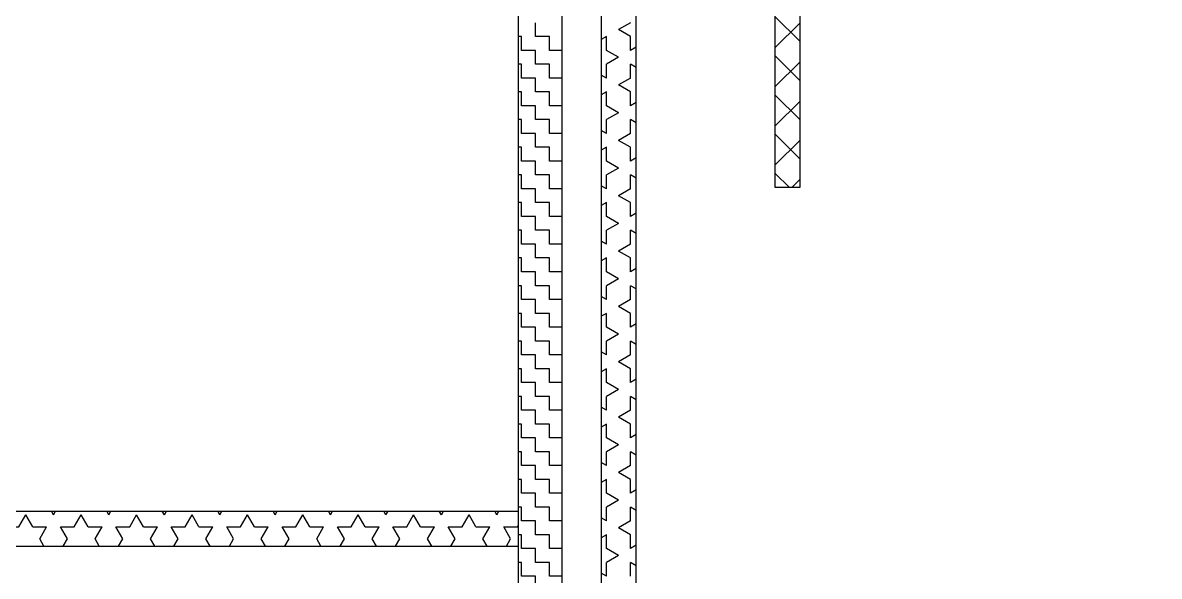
# Model space of a CAD drawing. Header units: millimetres. Extents: x -3262 to 113774, y 0 to 217478.
# Drawn here: x 95977 to 102490, y 197348 to 200523 of the extents above; entities that cross this region are included whole.
import ezdxf

# ---------------------------------------------------------------- set-up
doc = ezdxf.new("R2010")
doc.units = ezdxf.units.MM
doc.header["$LTSCALE"] = 100
for name, color, linetype in [('EL6131--_ENERGIEBEDR (1996)', 2, 'Continuous'), ('EL6131--_GEBOUWINST (1996)', 2, 'Continuous'), ('EL6131--_KG_D', 3, 'Continuous')]:
    doc.layers.add(name, color=color, linetype=linetype)
doc.styles.add('CofelyArial', font='arial.ttf')

# ---------------------------------------------------------------- blocks, each defined once
blk = doc.blocks.new('*X54')
at = {"color": 0}
for p, q in [((37948.4, 26723), (38029.4, 26804.1)), ((38218.3, 26664.1), (38078.3, 26804.1)), ((38113.9, 26664.1), (38253.9, 26804.1)), ((38442.8, 26664.1), (38302.8, 26804.1)), ((38338.4, 26664.1), (38478.4, 26804.1)), ((38667.3, 26664.1), (38527.3, 26804.1)), ((38562.9, 26664.1), (38702.9, 26804.1)), ((38891.8, 26664.1), (38751.8, 26804.1)), ((38787.4, 26664.1), (38927.4, 26804.1)), ((39116.3, 26664.1), (38976.3, 26804.1)), ((39011.9, 26664.1), (39151.9, 26804.1)), ((39340.8, 26664.1), (39200.8, 26804.1)), ((39236.5, 26664.1), (39376.5, 26804.1)), ((39565.3, 26664.1), (39425.3, 26804.1)), ((39461, 26664.1), (39601, 26804.1)), ((39789.8, 26664.1), (39649.8, 26804.1)), ((39685.5, 26664.1), (39825.5, 26804.1)), ((40014.3, 26664.1), (39874.3, 26804.1)), ((39910, 26664.1), (40050, 26804.1)), ((40238.8, 26664.1), (40098.8, 26804.1)), ((40134.5, 26664.1), (40274.5, 26804.1)), ((40463.3, 26664.1), (40323.3, 26804.1)), ((40359, 26664.1), (40499, 26804.1)), ((40687.8, 26664.1), (40547.8, 26804.1)), ((40583.5, 26664.1), (40723.5, 26804.1)), ((40912.3, 26664.1), (40772.3, 26804.1)), ((40808, 26664.1), (40948, 26804.1)), ((41136.8, 26664.1), (40996.8, 26804.1)), ((41032.5, 26664.1), (41172.5, 26804.1)), ((41361.3, 26664.1), (41221.3, 26804.1)), ((41257, 26664.1), (41397, 26804.1)), ((41585.8, 26664.1), (41445.8, 26804.1)), ((41481.5, 26664.1), (41621.5, 26804.1)), ((41810.4, 26664.1), (41670.4, 26804.1)), ((41706, 26664.1), (41846, 26804.1)), ((42034.9, 26664.1), (41894.9, 26804.1)), ((41930.5, 26664.1), (42070.5, 26804.1)), ((42259.4, 26664.1), (42119.4, 26804.1)), ((42155, 26664.1), (42295, 26804.1)), ((42483.9, 26664.1), (42343.9, 26804.1)), ((42379.5, 26664.1), (42519.5, 26804.1)), ((42708.4, 26664.1), (42568.4, 26804.1)), ((42604.1, 26664.1), (42744.1, 26804.1)), ((42932.9, 26664.1), (42792.9, 26804.1)), ((42828.6, 26664.1), (42968.6, 26804.1)), ((43157.4, 26664.1), (43017.4, 26804.1)), ((43053.1, 26664.1), (43193.1, 26804.1)), ((43381.9, 26664.1), (43241.9, 26804.1)), ((43277.6, 26664.1), (43417.6, 26804.1)), ((43606.4, 26664.1), (43466.4, 26804.1)), ((43502.1, 26664.1), (43642.1, 26804.1)), ((43830.9, 26664.1), (43690.9, 26804.1)), ((43726.6, 26664.1), (43866.6, 26804.1)), ((44055.4, 26664.1), (43915.4, 26804.1)), ((43951.1, 26664.1), (44091.1, 26804.1)), ((44279.9, 26664.1), (44139.9, 26804.1)), ((44175.6, 26664.1), (44315.6, 26804.1)), ((44504.4, 26664.1), (44364.4, 26804.1)), ((44400.1, 26664.1), (44540.1, 26804.1)), ((44728.9, 26664.1), (44588.9, 26804.1)), ((44624.6, 26664.1), (44764.6, 26804.1)), ((44953.4, 26664.1), (44813.4, 26804.1)), ((44849.1, 26664.1), (44989.1, 26804.1)), ((45048.4, 26793.7), (45038, 26804.1)), ((37993.7, 26664.1), (37948.4, 26709.5))]:
    blk.add_line(p, q, dxfattribs=at)
blk = doc.blocks.new('*X65')
at = {"color": 0}
for p, q in [((35798.1, 28257.5), (35798.1, 28276.5)), ((35956.9, 28257.5), (35956.9, 28276.5)), ((36115.6, 28257.5), (36115.6, 28276.5)), ((36274.4, 28257.5), (36274.4, 28276.5)), ((36433.1, 28257.5), (36433.1, 28276.5)), ((36591.9, 28257.5), (36591.9, 28276.5)), ((36750.6, 28257.5), (36750.6, 28276.5)), ((36909.4, 28257.5), (36909.4, 28276.5)), ((37068.1, 28257.5), (37068.1, 28276.5)), ((37226.9, 28257.5), (37226.9, 28276.5)), ((37385.6, 28257.5), (37385.6, 28276.5)), ((37544.4, 28257.5), (37544.4, 28276.5)), ((37703.1, 28257.5), (37703.1, 28276.5)), ((37861.9, 28257.5), (37861.9, 28276.5)), ((38020.6, 28257.5), (38020.6, 28276.5)), ((38179.4, 28257.5), (38179.4, 28276.5)), ((38338.1, 28257.5), (38338.1, 28276.5)), ((38496.9, 28257.5), (38496.9, 28276.5)), ((38655.6, 28257.5), (38655.6, 28276.5)), ((38814.4, 28257.5), (38814.4, 28276.5)), ((35718.8, 28257.5), (35798.1, 28257.5)), ((35718.8, 28178.1), (35718.8, 28257.5)), ((35877.5, 28257.5), (35956.9, 28257.5)), ((35877.5, 28178.1), (35877.5, 28257.5)), ((36036.2, 28257.5), (36115.6, 28257.5)), ((36036.2, 28178.1), (36036.2, 28257.5)), ((36195, 28257.5), (36274.4, 28257.5)), ((36195, 28178.1), (36195, 28257.5)), ((36353.8, 28257.5), (36433.1, 28257.5)), ((36353.8, 28178.1), (36353.8, 28257.5)), ((36512.5, 28257.5), (36591.9, 28257.5)), ((36512.5, 28178.1), (36512.5, 28257.5)), ((36671.2, 28257.5), (36750.6, 28257.5)), ((36671.2, 28178.1), (36671.2, 28257.5)), ((36830, 28257.5), (36909.4, 28257.5)), ((36830, 28178.1), (36830, 28257.5)), ((36988.8, 28257.5), (37068.1, 28257.5)), ((36988.8, 28178.1), (36988.8, 28257.5)), ((37147.5, 28257.5), (37226.9, 28257.5)), ((37147.5, 28178.1), (37147.5, 28257.5)), ((37306.2, 28257.5), (37385.6, 28257.5)), ((37306.2, 28178.1), (37306.2, 28257.5)), ((37465, 28257.5), (37544.4, 28257.5)), ((37465, 28178.1), (37465, 28257.5)), ((37623.8, 28257.5), (37703.1, 28257.5)), ((37623.8, 28178.1), (37623.8, 28257.5)), ((37782.5, 28257.5), (37861.9, 28257.5)), ((37782.5, 28178.1), (37782.5, 28257.5)), ((37941.2, 28257.5), (38020.6, 28257.5)), ((37941.2, 28178.1), (37941.2, 28257.5)), ((38100, 28257.5), (38179.4, 28257.5)), ((38100, 28178.1), (38100, 28257.5)), ((38258.8, 28257.5), (38338.1, 28257.5)), ((38258.8, 28178.1), (38258.8, 28257.5)), ((38417.5, 28257.5), (38496.9, 28257.5)), ((38417.5, 28178.1), (38417.5, 28257.5)), ((38576.2, 28257.5), (38655.6, 28257.5)), ((38576.2, 28178.1), (38576.2, 28257.5)), ((38735, 28257.5), (38814.4, 28257.5)), ((38735, 28178.1), (38735, 28257.5)), ((35639.4, 28178.1), (35718.8, 28178.1)), ((35798.1, 28178.1), (35877.5, 28178.1)), ((35798.1, 28098.7), (35798.1, 28178.1)), ((35956.9, 28178.1), (36036.2, 28178.1)), ((35956.9, 28098.7), (35956.9, 28178.1)), ((36115.6, 28178.1), (36195, 28178.1)), ((36115.6, 28098.7), (36115.6, 28178.1)), ((36274.4, 28178.1), (36353.8, 28178.1)), ((36274.4, 28098.7), (36274.4, 28178.1)), ((36433.1, 28178.1), (36512.5, 28178.1)), ((36433.1, 28098.7), (36433.1, 28178.1)), ((36591.9, 28178.1), (36671.2, 28178.1)), ((36591.9, 28098.7), (36591.9, 28178.1)), ((36750.6, 28178.1), (36830, 28178.1)), ((36750.6, 28098.7), (36750.6, 28178.1)), ((36909.4, 28178.1), (36988.8, 28178.1)), ((36909.4, 28098.7), (36909.4, 28178.1)), ((37068.1, 28178.1), (37147.5, 28178.1)), ((37068.1, 28098.7), (37068.1, 28178.1)), ((37226.9, 28178.1), (37306.2, 28178.1)), ((37226.9, 28098.7), (37226.9, 28178.1)), ((37385.6, 28178.1), (37465, 28178.1)), ((37385.6, 28098.7), (37385.6, 28178.1)), ((37544.4, 28178.1), (37623.8, 28178.1)), ((37544.4, 28098.7), (37544.4, 28178.1)), ((37703.1, 28178.1), (37782.5, 28178.1)), ((37703.1, 28098.7), (37703.1, 28178.1)), ((37861.9, 28178.1), (37941.2, 28178.1)), ((37861.9, 28098.7), (37861.9, 28178.1)), ((38020.6, 28178.1), (38100, 28178.1)), ((38020.6, 28098.7), (38020.6, 28178.1)), ((38179.4, 28178.1), (38258.8, 28178.1)), ((38179.4, 28098.7), (38179.4, 28178.1)), ((38338.1, 28178.1), (38417.5, 28178.1)), ((38338.1, 28098.7), (38338.1, 28178.1)), ((38496.9, 28178.1), (38576.2, 28178.1)), ((38496.9, 28098.7), (38496.9, 28178.1)), ((38655.6, 28178.1), (38735, 28178.1)), ((38655.6, 28098.7), (38655.6, 28178.1)), ((38814.4, 28178.1), (38893.8, 28178.1)), ((38814.4, 28098.7), (38814.4, 28178.1)), ((35718.8, 28098.7), (35798.1, 28098.7)), ((35718.8, 28026.5), (35718.8, 28098.7)), ((35877.5, 28098.7), (35956.9, 28098.7)), ((35877.5, 28026.5), (35877.5, 28098.7)), ((36036.2, 28098.7), (36115.6, 28098.7)), ((36036.2, 28026.5), (36036.2, 28098.7)), ((36195, 28098.7), (36274.4, 28098.7)), ((36195, 28026.5), (36195, 28098.7)), ((36353.8, 28098.7), (36433.1, 28098.7)), ((36353.8, 28026.5), (36353.8, 28098.7)), ((36512.5, 28098.7), (36591.9, 28098.7)), ((36512.5, 28026.5), (36512.5, 28098.7)), ((36671.2, 28098.7), (36750.6, 28098.7)), ((36671.2, 28026.5), (36671.2, 28098.7)), ((36830, 28098.7), (36909.4, 28098.7)), ((36830, 28026.5), (36830, 28098.7)), ((36988.8, 28098.7), (37068.1, 28098.7)), ((36988.8, 28026.5), (36988.8, 28098.7)), ((37147.5, 28098.7), (37226.9, 28098.7)), ((37147.5, 28026.5), (37147.5, 28098.7)), ((37306.2, 28098.7), (37385.6, 28098.7)), ((37306.2, 28026.5), (37306.2, 28098.7)), ((37465, 28098.7), (37544.4, 28098.7)), ((37465, 28026.5), (37465, 28098.7)), ((37623.8, 28098.7), (37703.1, 28098.7)), ((37623.8, 28026.5), (37623.8, 28098.7)), ((37782.5, 28098.7), (37861.9, 28098.7)), ((37782.5, 28026.5), (37782.5, 28098.7)), ((37941.2, 28098.7), (38020.6, 28098.7)), ((37941.2, 28026.5), (37941.2, 28098.7)), ((38100, 28098.7), (38179.4, 28098.7)), ((38100, 28026.5), (38100, 28098.7)), ((38258.8, 28098.7), (38338.1, 28098.7)), ((38258.8, 28026.5), (38258.8, 28098.7)), ((38417.5, 28098.7), (38496.9, 28098.7)), ((38417.5, 28026.5), (38417.5, 28098.7)), ((38576.2, 28098.7), (38655.6, 28098.7)), ((38576.2, 28026.5), (38576.2, 28098.7)), ((38735, 28098.7), (38814.4, 28098.7)), ((38735, 28026.5), (38735, 28098.7))]:
    blk.add_line(p, q, dxfattribs=at)
blk = doc.blocks.new('*X66')
at = {"color": 0}
for p, q in [((35718.7, 27771.3), (35735.9, 27800.9)), ((35718.8, 27771.3), (35798.1, 27771.3)), ((35837.8, 27702.5), (35798.1, 27771.3)), ((35837.8, 27702.5), (35877.5, 27771.3)), ((35877.5, 27771.3), (35956.9, 27771.3)), ((35956.9, 27771.3), (35939.8, 27800.9)), ((36036.2, 27771.3), (36053.4, 27800.9)), ((36036.2, 27771.3), (36115.6, 27771.3)), ((36155.3, 27702.5), (36115.6, 27771.3)), ((36155.3, 27702.5), (36195, 27771.3)), ((36195, 27771.3), (36274.4, 27771.3)), ((36274.4, 27771.3), (36257.3, 27800.9)), ((36353.7, 27771.3), (36370.9, 27800.9)), ((36353.8, 27771.3), (36433.1, 27771.3)), ((36472.8, 27702.5), (36433.1, 27771.3)), ((36472.8, 27702.5), (36512.5, 27771.3)), ((36512.5, 27771.3), (36591.9, 27771.3)), ((36591.9, 27771.3), (36574.8, 27800.9)), ((36671.2, 27771.3), (36688.4, 27800.9)), ((36671.2, 27771.3), (36750.6, 27771.3)), ((36790.3, 27702.5), (36750.6, 27771.3)), ((36790.3, 27702.5), (36830, 27771.3)), ((36830, 27771.3), (36909.4, 27771.3)), ((36909.4, 27771.3), (36892.3, 27800.9)), ((36988.7, 27771.3), (37005.9, 27800.9)), ((36988.8, 27771.3), (37068.1, 27771.3)), ((37107.8, 27702.5), (37068.1, 27771.3)), ((37107.8, 27702.5), (37147.5, 27771.3)), ((37147.5, 27771.3), (37226.9, 27771.3)), ((37226.9, 27771.3), (37209.8, 27800.9)), ((37306.2, 27771.3), (37323.4, 27800.9)), ((37306.2, 27771.3), (37385.6, 27771.3)), ((37425.3, 27702.5), (37385.6, 27771.3)), ((37425.3, 27702.5), (37465, 27771.3)), ((37465, 27771.3), (37544.4, 27771.3)), ((37544.4, 27771.3), (37527.3, 27800.9)), ((37623.7, 27771.3), (37640.9, 27800.9)), ((37623.8, 27771.3), (37703.1, 27771.3)), ((37742.8, 27702.5), (37703.1, 27771.3)), ((37742.8, 27702.5), (37782.5, 27771.3)), ((37782.5, 27771.3), (37861.9, 27771.3)), ((37861.9, 27771.3), (37844.8, 27800.9)), ((37941.2, 27771.3), (37958.4, 27800.9)), ((37941.2, 27771.3), (38020.6, 27771.3)), ((38060.3, 27702.5), (38020.6, 27771.3)), ((38060.3, 27702.5), (38100, 27771.3)), ((38100, 27771.3), (38179.4, 27771.3)), ((38179.4, 27771.3), (38162.3, 27800.9)), ((38258.7, 27771.3), (38275.9, 27800.9)), ((38258.8, 27771.3), (38338.1, 27771.3)), ((38377.8, 27702.5), (38338.1, 27771.3)), ((38377.8, 27702.5), (38417.5, 27771.3)), ((38417.5, 27771.3), (38496.9, 27771.3)), ((38496.9, 27771.3), (38479.8, 27800.9)), ((38576.2, 27771.3), (38593.4, 27800.9)), ((38576.2, 27771.3), (38655.6, 27771.3)), ((38695.3, 27702.5), (38655.6, 27771.3)), ((38695.3, 27702.5), (38735, 27771.3)), ((38735, 27771.3), (38814.4, 27771.3)), ((38814.4, 27771.3), (38797.3, 27800.9)), ((35956.9, 27633.8), (35996.6, 27702.5)), ((36036.2, 27633.8), (35996.6, 27702.5)), ((36274.4, 27633.8), (36314.1, 27702.5)), ((36353.7, 27633.8), (36314.1, 27702.5)), ((36591.9, 27633.8), (36631.6, 27702.5)), ((36671.2, 27633.8), (36631.6, 27702.5)), ((36909.4, 27633.8), (36949.1, 27702.5)), ((36988.7, 27633.8), (36949.1, 27702.5)), ((37226.9, 27633.8), (37266.6, 27702.5)), ((37306.2, 27633.8), (37266.6, 27702.5)), ((37544.4, 27633.8), (37584.1, 27702.5)), ((37623.7, 27633.8), (37584.1, 27702.5)), ((37861.9, 27633.8), (37901.6, 27702.5)), ((37941.2, 27633.8), (37901.6, 27702.5)), ((38179.4, 27633.8), (38219.1, 27702.5)), ((38258.7, 27633.8), (38219.1, 27702.5)), ((38496.9, 27633.8), (38536.6, 27702.5)), ((38576.2, 27633.8), (38536.6, 27702.5)), ((38814.4, 27633.8), (38854.1, 27702.5)), ((38893.7, 27633.8), (38854.1, 27702.5)), ((35718.8, 27633.8), (35798.1, 27633.8)), ((35779.1, 27600.9), (35798.1, 27633.8)), ((35877.5, 27633.8), (35956.9, 27633.8)), ((35896.5, 27600.9), (35877.5, 27633.8)), ((36036.2, 27633.8), (36115.6, 27633.8)), ((36096.6, 27600.9), (36115.6, 27633.8)), ((36195, 27633.8), (36274.4, 27633.8)), ((36214, 27600.9), (36195, 27633.8)), ((36353.8, 27633.8), (36433.1, 27633.8)), ((36414.1, 27600.9), (36433.1, 27633.8)), ((36512.5, 27633.8), (36591.9, 27633.8)), ((36531.5, 27600.9), (36512.5, 27633.8)), ((36671.2, 27633.8), (36750.6, 27633.8)), ((36731.6, 27600.9), (36750.6, 27633.8)), ((36830, 27633.8), (36909.4, 27633.8)), ((36849, 27600.9), (36830, 27633.8)), ((36988.8, 27633.8), (37068.1, 27633.8)), ((37049.1, 27600.9), (37068.1, 27633.8)), ((37147.5, 27633.8), (37226.9, 27633.8)), ((37166.5, 27600.9), (37147.5, 27633.8)), ((37306.2, 27633.8), (37385.6, 27633.8)), ((37366.6, 27600.9), (37385.6, 27633.8)), ((37465, 27633.8), (37544.4, 27633.8)), ((37484, 27600.9), (37465, 27633.8)), ((37623.8, 27633.8), (37703.1, 27633.8)), ((37684.1, 27600.9), (37703.1, 27633.8)), ((37782.5, 27633.8), (37861.9, 27633.8)), ((37801.5, 27600.9), (37782.5, 27633.8)), ((37941.2, 27633.8), (38020.6, 27633.8)), ((38001.6, 27600.9), (38020.6, 27633.8)), ((38100, 27633.8), (38179.4, 27633.8)), ((38119, 27600.9), (38100, 27633.8)), ((38258.8, 27633.8), (38338.1, 27633.8)), ((38319.1, 27600.9), (38338.1, 27633.8)), ((38417.5, 27633.8), (38496.9, 27633.8)), ((38436.5, 27600.9), (38417.5, 27633.8)), ((38576.2, 27633.8), (38655.6, 27633.8)), ((38636.6, 27600.9), (38655.6, 27633.8)), ((38735, 27633.8), (38814.4, 27633.8)), ((38754, 27600.9), (38735, 27633.8))]:
    blk.add_line(p, q, dxfattribs=at)
blk = doc.blocks.new('*U124')
at = {"color": 0, "linetype": 'Continuous'}
for p, q in [((0, 100, -2730), (6340, 100, -2730)), ((0, -100, -2730), (0, 100, -2730)), ((6340, -100, -2730), (6340, 100, -2730)), ((0, -100, -2730), (6340, -100, -2730))]:
    blk.add_line(p, q, dxfattribs=at)
at = {"color": 1, "style": 'CofelyArial'}
for tag in ['CODE', 'SECTIONCODE', 'POSITIONCODE']:
    blk.add_attdef(tag, (92476.9, 197620.8, 2730), '', height=1.8, dxfattribs=at)

msp = doc.modelspace()

# ---------------------------------------------------------------- hatches: boundary and pattern name
at = {"layer": 'EL6131--_ENERGIEBEDR (1996)'}
h = msp.add_hatch(dxfattribs=at)
h.set_pattern_fill('ZIGZAG', color=1, scale=25, angle=15)
h.set_pattern_definition([(15, (0, 0), (56.1266, 97.214124), [79.375, -79.375]), (105, (76.67, 20.54), (-97.214124, 56.1266), [79.375, -79.375])])
edge = h.paths.add_edge_path()
edge.add_line((72293.7, 198134.5), (88188.2, 198134.5))
edge.add_line((88265.7, 197804.5), (72623.7, 197804.5))
edge.add_line((89179.7, 196470.2), (88265.7, 197804.5))
edge.add_line((88595.7, 198134.5), (89509.7, 196800.2))
edge.add_line((88188.2, 198134.5), (88595.7, 198134.5))
edge.add_line((89509.7, 196800.2), (94649.5, 196800.2))
edge.add_line((89823.4, 196470.2), (89179.7, 196470.2))
edge.add_line((94319.5, 196470.2), (89823.4, 196470.2))
edge.add_line((94319.5, 194215), (94319.5, 196470.2))
edge.add_line((94649.5, 196800.2), (94649.5, 194545))
edge.add_line((97739.3, 194215), (94319.5, 194215))
edge.add_line((94649.5, 194545), (97739.3, 194545))
at = {"layer": 'EL6131--_KG_D'}
h = msp.add_hatch(dxfattribs=at)
h.set_pattern_fill('STARS', color=1, scale=25)
h.set_pattern_definition([(0, (-327.09, -27975.6), (0, 137.48153), [79.375, -79.375]), (60, (-327.09, -27975.6), (-119.0625, 68.74077), [79.375, -79.375]), (120, (-287.4, -27906.86), (-119.0625, -68.74077), [79.375, -79.375])])
h.paths.add_polyline_path([(98816.9, 197720.8), (92476.9, 197720.8), (92476.9, 199909.7), (91296.7, 199909.7), (91296.7, 199709.7), (92276.9, 199709.7), (92276.9, 197520.8), (98816.9, 197520.8)])

# ---------------------------------------------------------------- linework, layer by layer
at = {"layer": 'EL6131--_ENERGIEBEDR (1996)', "color": 2, "linetype": 'Continuous'}
msp.add_lwpolyline([(99292.5, 191643.6), (99292.5, 188826.3), (99292.5, 188179.5), (99492.5, 188179.5), (99492.5, 188826.3), (99492.5, 197022.3), (111910.4, 197022.3), (111910.4, 197222.3), (99492.5, 197222.3), (99492.5, 208589.4), (99066.9, 208589.4), (99066.9, 208469.4), (99292.5, 208469.4), (99292.5, 194982.2), (98139.3, 194982.2), (98139.3, 195701), (97835.9, 195701), (97835.9, 194732.2), (99292.5, 194732.2), (99292.5, 191843.6)], close=True, dxfattribs=at)
at = {"layer": 'EL6131--_ENERGIEBEDR (1996)'}
msp.add_lwpolyline([(99066.9, 191643.6), (99066.9, 188826.3), (99066.9, 188379.5), (99292.5, 188379.5), (99292.5, 188179.5), (98816.9, 188179.5), (98816.9, 191899.4), (98816.9, 194177.7), (97941.6, 194177.7), (97941.6, 194582.2), (98816.9, 194582.2), (98816.9, 208589.4), (99066.9, 208589.4), (99066.9, 208469.4), (99066.9, 199961.6), (99066.9, 199961.6), (99066.9, 199841.6), (99066.9, 199841.6), (99066.9, 196796.7), (111910.4, 196796.7), (111910.4, 196596.7), (99066.9, 196596.7), (99066.9, 191843.6)], close=True, dxfattribs=at)
at = {"layer": 'EL6131--_GEBOUWINST (1996)', "color": 2, "linetype": 'Continuous'}
msp.add_lwpolyline([(100429.3, 206677.7), (100429.3, 199577.7), (100289.3, 199577.7), (100289.3, 206677.7)], close=True, dxfattribs=at)

# ---------------------------------------------------------------- block references
at = {"layer": 'EL6131--_ENERGIEBEDR (1996)', "color": 1, "linetype": 'Continuous', "rotation": 90}
for name in ['*X66', '*X65']:
    msp.add_blockref(name, (127093.4, 161629.3), dxfattribs=at)
at = {"layer": 'EL6131--_GEBOUWINST (1996)', "color": 1, "linetype": 'Continuous', "rotation": 90}
msp.add_blockref('*X54', (127093.4, 161629.3), dxfattribs=at)
at = {"layer": 'EL6131--_KG_D', "linetype": 'Continuous'}
msp.add_blockref('*U124', (92476.9, 197620.8, 2730), dxfattribs=at)

doc.saveas('drawing.dxf')
